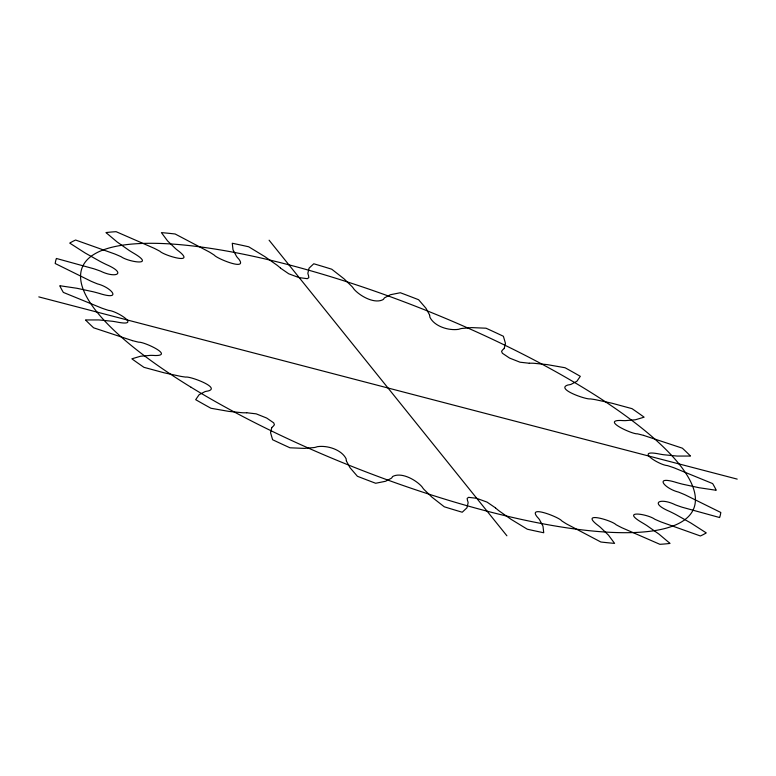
<?xml version="1.0" encoding="UTF-8"?>
<svg xmlns="http://www.w3.org/2000/svg" width="776" height="776" viewBox="0 0 776 776"><rect width="100%" height="100%" fill="white"/><g stroke="black" fill="none" stroke-linecap="round" stroke-linejoin="round"><path stroke-width="1.16" d="M271.726 427.702L270.562 432.717L272.609 439.73A356.038 93.353 21.5 0 0 289.972 447.791L304.308 448.392L314.396 447.519A57.773 15.151 21.5 0 0 317.19 446.714C327.181 445.094 341.585 449.576 346.183 458.888A57.773 15.151 21.5 0 0 346.445 461.051M504.274 348.298L505.438 343.283L503.391 336.27A356.038 93.353 21.5 0 0 486.028 328.209L471.692 327.608L461.604 328.481A57.773 15.151 21.5 0 0 458.81 329.286C448.8 330.915 434.298 326.444 429.817 317.045A57.773 15.151 21.5 0 0 429.555 314.949M529.319 363.255L520.027 362.208L509.57 358.075L502.373 353.255L501.558 351.324L502.79 349.704A57.773 15.151 21.5 0 0 504.264 348.288M246.681 412.745L256.206 413.85L266.653 418.031L273.705 422.842L274.432 424.744L273.21 426.296A57.773 15.151 21.5 0 0 271.736 427.712M38.8 296.888L737.2 479.112M643.527 435.365L682.366 448.179A356.038 93.353 21.5 0 1 690.495 456.045L677.128 456.065L663.49 454.717A57.773 15.151 21.5 0 1 657.835 453.727C634.661 449.537 659.377 465.163 667.35 465.571A57.773 15.151 21.5 0 1 674.024 467.802L712.64 483.584A356.038 93.353 21.5 0 1 716.238 490.277L699.127 487.735L682.851 484.243A57.773 15.151 21.5 0 1 676.459 482.517M132.473 340.635L93.634 327.821A356.038 93.353 21.5 0 1 85.505 319.954L98.872 319.935L112.51 321.283A57.773 15.151 21.5 0 1 118.165 322.273C141.474 326.628 116.546 310.769 108.65 310.429A57.773 15.151 21.5 0 1 101.976 308.198L63.36 292.416A356.038 93.353 21.5 0 1 59.762 285.723L76.873 288.265L93.149 291.757A57.773 15.151 21.5 0 1 99.541 293.483M99.551 293.493C123.044 300.933 111.036 287.236 97.592 283.938A57.773 15.151 21.5 0 1 90.986 281.203L55.203 263.52A356.038 93.353 21.5 0 1 56.386 258.466L93.886 268.787A57.773 15.151 21.5 0 1 100.579 271.144C115.527 278.555 127.623 273.705 106.322 264.538A57.773 15.151 21.5 0 1 100.24 261.493L85.127 252.986L69.733 243.101A356.038 93.353 21.5 0 1 75.612 240.036L114.673 253.946A57.773 15.151 21.5 0 1 121.201 256.759C128.37 261.968 155.937 266.478 134.248 253.548A57.773 15.151 21.5 0 1 129.097 250.396L117.108 241.957L105.953 232.567A356.038 93.353 21.5 0 1 116.119 231.684L154.075 248.242A57.773 15.151 21.5 0 1 160.011 251.327C163.784 255.372 195.513 264.955 179.469 251.725A57.773 15.151 21.5 0 1 175.599 248.679L167.548 240.88L161.389 232.616A356.038 93.353 21.5 0 1 175.153 233.993L209.433 252.055A57.773 15.151 21.5 0 1 214.351 255.197C216.679 258.486 248.087 271.493 238.911 259.184A57.773 15.151 21.5 0 1 236.573 256.458L233.013 249.833L232.266 243.257A356.038 93.353 21.5 0 1 248.698 246.787L264.955 256.691L276.945 265.13A57.773 15.151 21.5 0 1 280.524 268.127M676.449 482.507C652.985 475.184 664.896 488.735 678.408 492.062A57.773 15.151 21.5 0 1 685.014 494.797L720.797 512.48A356.038 93.353 21.5 0 1 719.614 517.534L682.114 507.213A57.773 15.151 21.5 0 1 675.421 504.856C660.589 497.416 648.474 502.489 669.678 511.462A57.773 15.151 21.5 0 1 675.76 514.507L690.873 523.014L706.267 532.899A356.038 93.353 21.5 0 1 700.388 535.964L661.327 522.054A57.773 15.151 21.5 0 1 654.798 519.241C647.582 513.925 620.169 509.706 641.752 522.452A57.773 15.151 21.5 0 1 646.903 525.604L658.892 534.043L670.047 543.433A356.038 93.353 21.5 0 1 659.881 544.315L621.925 527.758A57.773 15.151 21.5 0 1 615.989 524.673C612.167 520.541 580.584 511.18 596.531 524.275A57.773 15.151 21.5 0 1 600.401 527.321L608.452 535.12L614.611 543.384A356.038 93.353 21.5 0 1 600.847 542.007L566.567 523.945A57.773 15.151 21.5 0 1 561.649 520.803C559.709 517.505 527.36 504.613 537.089 516.816A57.773 15.151 21.5 0 1 539.427 519.542L542.987 526.167L543.733 532.743A356.038 93.353 21.5 0 1 527.302 529.213L511.045 519.309L499.055 510.87A57.773 15.151 21.5 0 1 495.476 507.873M280.505 268.127L288.72 273.782L299.002 277.604L307.325 278.681L308.829 277.643L308.499 275.431A57.773 15.151 21.5 0 1 307.878 273.2L309.042 268.195L313.766 263.772A356.038 93.353 21.5 0 1 331.74 269.214L343.981 278.788L352.032 286.587A57.773 15.151 21.5 0 1 354.021 289.225C360.132 296.209 375.041 304.531 383.509 299.342A57.773 15.151 21.5 0 1 384.634 297.771L390.444 294.725L400.319 292.736A356.038 93.353 21.5 0 1 418.603 299.73L426.005 308.324L429.574 314.949M495.495 507.873L487.056 502.111L476.532 498.279L468.568 497.338L467.142 498.425L467.501 500.568A57.773 15.151 21.5 0 1 468.122 502.8L466.958 507.805L462.234 512.228A356.038 93.353 21.5 0 1 444.26 506.786L432.019 497.212L423.968 489.413A57.773 15.151 21.5 0 1 421.979 486.775C415.79 479.704 401.163 471.701 392.51 476.59A57.773 15.151 21.5 0 1 391.366 478.229L385.556 481.275L375.681 483.264A356.038 93.353 21.5 0 1 357.397 476.27L349.995 467.676L346.426 461.051M269.097 240.201L506.903 535.799M246.7 412.754A57.773 15.151 21.5 0 1 242.413 412.745L228.774 411.387L210.936 408.254A356.038 93.353 21.5 0 1 195.688 399.679L199.131 394.703L204.942 391.657A57.773 15.151 21.5 0 1 208.055 391.007C221.393 387.612 189.519 375.991 185.823 377.107A57.773 15.151 21.5 0 1 180.362 376.282L164.085 372.79L143.967 367.339A356.038 93.353 21.5 0 1 131.871 358.822L140.563 356.233L150.641 355.36A57.773 15.151 21.5 0 1 155.181 355.534C174.348 355.699 143.715 341.576 138.739 342.206A57.773 15.151 21.5 0 1 132.463 340.625M529.3 363.246A57.773 15.151 21.5 0 1 533.587 363.255L547.226 364.613L565.064 367.746A356.038 93.353 21.5 0 1 580.312 376.321L576.869 381.297L571.058 384.343A57.773 15.151 21.5 0 1 567.945 384.993C555.034 388.834 586.161 399.737 590.177 398.893A57.773 15.151 21.5 0 1 595.638 399.718L611.915 403.21L632.033 408.661A356.038 93.353 21.5 0 1 644.128 417.178L635.437 419.767L625.359 420.64A57.773 15.151 21.5 0 1 620.819 420.466C601.09 420.058 632.692 434.492 637.261 433.794A57.773 15.151 21.5 0 1 643.537 435.375M191.09 387.272A328.646 86.165 21.5 0 0 690.892 513.673A328.646 86.165 21.5 0 0 282.018 263.054A328.646 86.165 21.5 0 0 191.09 387.272"/></g></svg>
